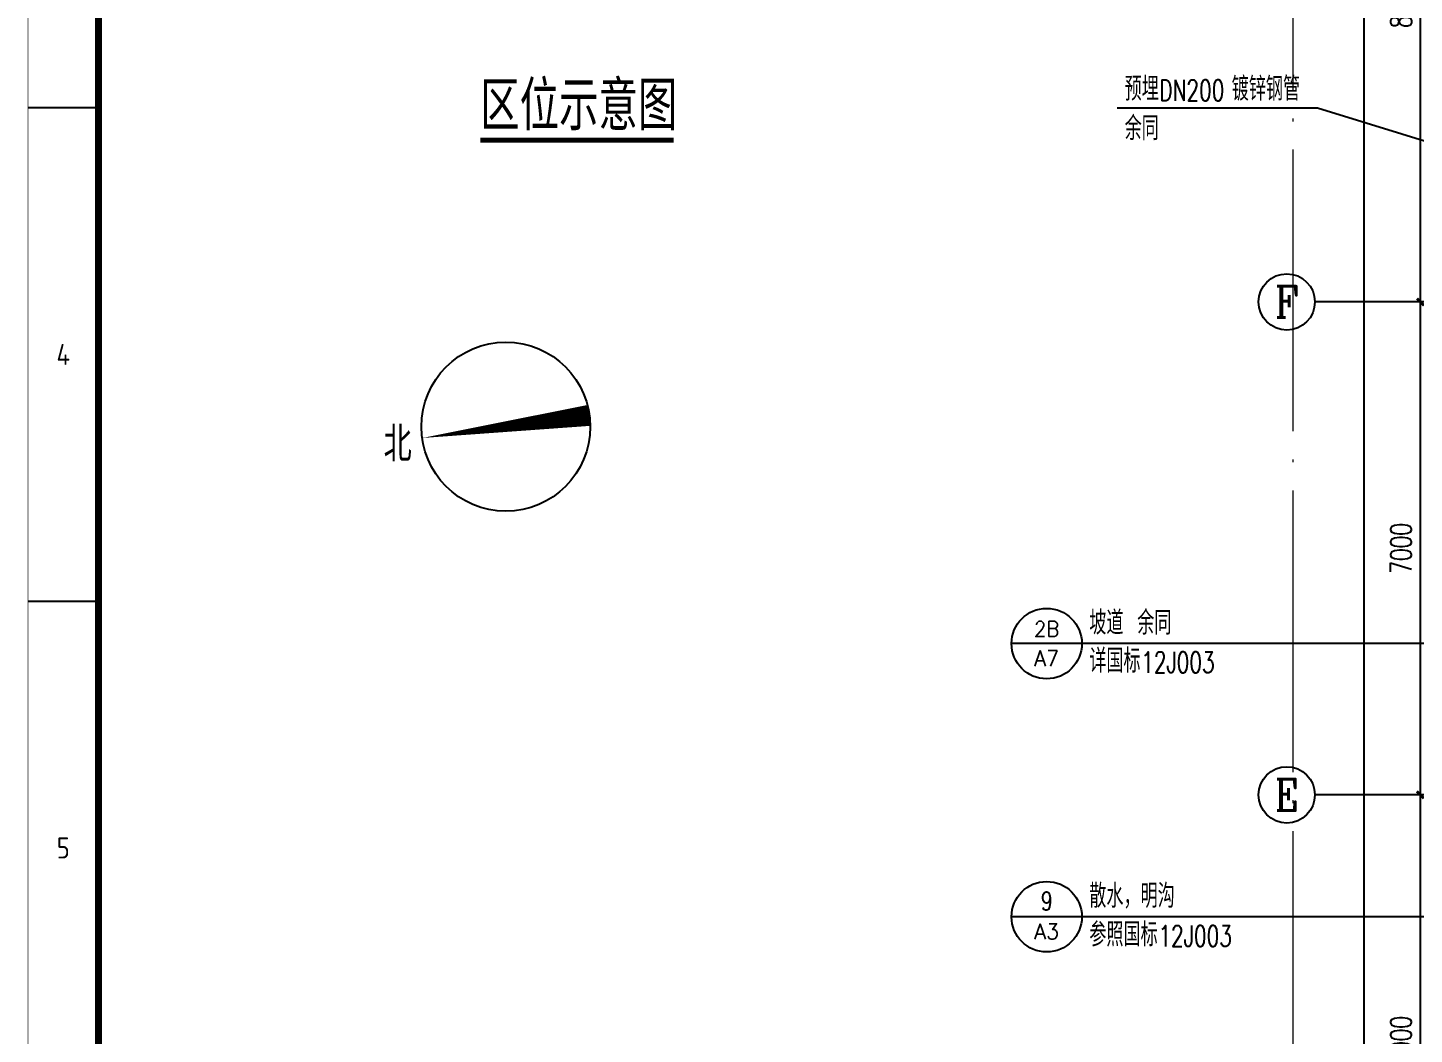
# Model space of a CAD drawing. Extents: x 238398 to 585159, y -66832 to 191741.
# Drawn here: x 364929 to 384634, y 72196 to 86490 of the extents above; entities that cross this region are included whole.
import ezdxf
from ezdxf.enums import TextEntityAlignment as Align

# ---------------------------------------------------------------- set-up
doc = ezdxf.new("R2010")
doc.units = 0
doc.header["$LTSCALE"] = 1000
doc.header["$MEASUREMENT"] = 0
doc.linetypes.add('DOTE', pattern=[2.42, 2, -0.2, 0.02, -0.2])
for name, color, linetype in [('AXIS', 3, 'Continuous'), ('AXIS_TEXT', 7, 'Continuous'), ('DIM_IDEN', 3, 'Continuous'), ('DIM_LEAD', 3, 'Continuous'), ('DIM_SYMB', 3, 'Continuous')]:
    doc.layers.add(name, color=color, linetype=linetype)
doc.layers.add('DOTE', color=18, linetype='DOTE', lineweight=13)
doc.layers.add('PUB_TEXT', color=7, linetype='Continuous', lineweight=20)
doc.styles.add('_TCH_AXIS', font='complex.shx', dxfattribs={"bigfont": 'gbcbig.shx'})
doc.styles.add('_TCH_DIM', font='SIMPLEX', dxfattribs={"bigfont": 'GBCBIG'})
doc.styles.add('_TCH_DIM_T3', font='SIMPLEX', dxfattribs={"width": 0.705882, "bigfont": 'GBCBIG'})
doc.styles.add('_TCH_LABEL', font='geditxt.shx', dxfattribs={"bigfont": 'hztxt1.shx'})
doc.styles.add('COMPLEX', font='geditxt.shx')
doc.styles.add('HZTXT', font='geditxt.shx', dxfattribs={"width": 0.8, "bigfont": 'hztxt1.shx'})
doc.styles.get("Standard").update_dxf_attribs({"font": 'gbenor.shx', "bigfont": 'gbcbig.shx'})
doc.styles.add('TK', font='GEDITXT.SHX', dxfattribs={"width": 0.85, "height": 3.5, "bigfont": 'hztxt1.shx'})
doc.dimstyles.new('_TCH_ARCH&&100', dxfattribs={"dimtxt": 297.5, "dimasz": 100, "dimexe": 250, "dimexo": 300, "dimgap": 126.25, "dimtad": 1, "dimdec": 0, "dimzin": 0, "dimdsep": 46, "dimtxsty": '_TCH_DIM_T3', "dimblk": 'ARCHTICK', "dimcen": 0.09, "dimazin": 2, "dimtfac": 1, "dimtdec": 0, "dimtix": 1, "dimtmove": 2, "dimatfit": 3, "dimfxl": 1, "dimtolj": 1, "dimtzin": 0, "dimarcsym": 0})

# ---------------------------------------------------------------- blocks, each defined once
blk = doc.blocks.new('GEDI_WK_A1_V')
at = {"color": 3}
for p, q in [((0, 630.75), (10, 630.75)), ((0, 560.67), (10, 560.67))]:
    blk.add_line(p, q, dxfattribs=at)
for points, const_width in [([(0, 841), (0, 0), (594, 0), (594, 841)], 0.1), ([(10, 816), (10, 10), (584, 10), (584, 816)], 1)]:
    blk.add_lwpolyline(points, close=True, dxfattribs=dict(at, const_width=const_width))
for s, p in [('4', (5, 595.71)), ('5', (5, 525.62))]:
    blk.add_text(s, height=3, dxfattribs=at).set_placement(p, align=Align.MIDDLE)
blk = doc.blocks.new('CEEC_TK_A1_V')
blk.add_blockref('GEDI_WK_A1_V', (0, 0))
at = {"style": 'TK', "width": 0.85}
for tag, height, p in [('PROJECTNAME', 4.75, (529, 44)), ('PHASE', 4, (571, 44)), ('DRAWINGNAME', 4.75, (539, 31))]:
    blk.add_attdef(tag, text='', height=height, dxfattribs=at).set_placement(p, align=Align.MIDDLE_CENTER)
for tag, p, height in [('APPROVE', (416, 32.75), 3.5), ('DESIGN', (461, 32.75), 3.5), ('REVIEW1', (416, 25.75), 3.5), ('DRAW', (461, 25.75), 3.5), ('REVIEW2', (416, 18.75), 3.5), ('PROPORTION', (461, 18.75), 3.5), ('DRAWINGNUMBER', (511, 18.5), 4), ('CHECK', (416, 11.75), 3.5), ('DATE', (461, 11.75), 3.5), ('VERSION', (577, 11.75), 3.5)]:
    blk.add_attdef(tag, p, '', height=height, dxfattribs=at)
blk = doc.blocks.new('_AXISO')
blk.add_circle((0, 0), 0.5)
at = {"layer": 'AXIS_TEXT', "style": 'COMPLEX', "width": 1.041667}
blk.add_attdef('A', text='', height=0.56, dxfattribs=at).set_placement((-0.25, -0.28), (0.25, -0.28), align=Align.FIT)
blk = doc.blocks.new('_ArchTick')
at = {"color": 0, "linetype": 'ByBlock', "const_width": 0.4}
blk.add_lwpolyline([(-0.5, -0.5), (0.5, 0.5)], dxfattribs=at)
blk = doc.blocks.new('*D529')
at = {"layer": 'AXIS', "color": 0, "lineweight": -2, "transparency": 16777216}
for p, q in [((386922, 91096), (383672, 91096)), ((383922, 47596), (383922, 91096)), ((386922, 47596), (383672, 47596))]:
    blk.add_line(p, q, dxfattribs=at)
at = {"layer": 'Defpoints', "color": 0, "transparency": 16777216}
for p in [(383922, 91096), (387222, 91096), (387222, 47596)]:
    blk.add_point(p, dxfattribs=at)
at = {"layer": 'AXIS', "color": 0, "lineweight": -2, "transparency": 16777216, "xscale": 100, "yscale": 100, "zscale": 100}
for p, rotation in [((383922, 91096), 90), ((383922, 47596), 270)]:
    blk.add_blockref('_ArchTick', p, dxfattribs=dict(at, rotation=rotation))
at = {"layer": 'AXIS', "color": 0, "transparency": 16777216, "insert": (383647, 69346), "char_height": 297.5, "attachment_point": 5, "rotation": 90, "style": '_TCH_DIM_T3'}
blk.add_mtext('\\A1;43500', dxfattribs=at)
blk = doc.blocks.new('*D533')
at = {"layer": 'AXIS', "color": 0, "lineweight": -2, "transparency": 16777216}
for p, q in [((386922, 75596), (384472, 75596)), ((384722, 68596), (384722, 75596)), ((386922, 68596), (384472, 68596))]:
    blk.add_line(p, q, dxfattribs=at)
at = {"layer": 'Defpoints', "color": 0, "transparency": 16777216}
for p in [(384722, 75596), (387222, 75596), (387222, 68596)]:
    blk.add_point(p, dxfattribs=at)
at = {"layer": 'AXIS', "color": 0, "lineweight": -2, "transparency": 16777216, "xscale": 100, "yscale": 100, "zscale": 100}
for p, rotation in [((384722, 75596), 90), ((384722, 68596), 270)]:
    blk.add_blockref('_ArchTick', p, dxfattribs=dict(at, rotation=rotation))
at = {"layer": 'AXIS', "color": 0, "transparency": 16777216, "insert": (384447, 72096), "char_height": 297.5, "attachment_point": 5, "rotation": 90, "style": '_TCH_DIM_T3'}
blk.add_mtext('\\A1;7000', dxfattribs=at)
blk = doc.blocks.new('*D534')
at = {"layer": 'AXIS', "color": 0, "lineweight": -2, "transparency": 16777216}
for p, q in [((386922, 82596), (384472, 82596)), ((384722, 75596), (384722, 82596)), ((386922, 75596), (384472, 75596))]:
    blk.add_line(p, q, dxfattribs=at)
at = {"layer": 'Defpoints', "color": 0, "transparency": 16777216}
for p in [(384722, 82596), (387222, 82596), (387222, 75596)]:
    blk.add_point(p, dxfattribs=at)
at = {"layer": 'AXIS', "color": 0, "lineweight": -2, "transparency": 16777216, "xscale": 100, "yscale": 100, "zscale": 100}
for p, rotation in [((384722, 82596), 90), ((384722, 75596), 270)]:
    blk.add_blockref('_ArchTick', p, dxfattribs=dict(at, rotation=rotation))
at = {"layer": 'AXIS', "color": 0, "transparency": 16777216, "insert": (384447, 79096), "char_height": 297.5, "attachment_point": 5, "rotation": 90, "style": '_TCH_DIM_T3'}
blk.add_mtext('\\A1;7000', dxfattribs=at)
blk = doc.blocks.new('*D535')
at = {"layer": 'AXIS', "color": 0, "lineweight": -2, "transparency": 16777216}
for p, q in [((386922, 91096), (384472, 91096)), ((384722, 82596), (384722, 91096)), ((386922, 82596), (384472, 82596))]:
    blk.add_line(p, q, dxfattribs=at)
at = {"layer": 'Defpoints', "color": 0, "transparency": 16777216}
for p in [(384722, 91096), (387222, 91096), (387222, 82596)]:
    blk.add_point(p, dxfattribs=at)
at = {"layer": 'AXIS', "color": 0, "lineweight": -2, "transparency": 16777216, "xscale": 100, "yscale": 100, "zscale": 100}
for p, rotation in [((384722, 91096), 90), ((384722, 82596), 270)]:
    blk.add_blockref('_ArchTick', p, dxfattribs=dict(at, rotation=rotation))
at = {"layer": 'AXIS', "color": 0, "transparency": 16777216, "insert": (384447, 86846), "char_height": 297.5, "attachment_point": 5, "rotation": 90, "style": '_TCH_DIM_T3'}
blk.add_mtext('\\A1;8500', dxfattribs=at)
blk = doc.blocks.new('zw1')
at = {"layer": 'AXIS'}
for p, q in [((387221.9, 82596.1), (383221.9, 82596.1)), ((387221.9, 75596.1), (383221.9, 75596.1))]:
    blk.add_line(p, q, dxfattribs=at)
at = {"layer": 'DOTE', "ltscale": 2}
blk.add_line((382910.3, 94439.3), (382910.3, 39174.5), dxfattribs=at)
at = {"layer": 'AXIS'}
ref = blk.add_blockref('_AXISO', (382821.9, 82596.1), dxfattribs=dict(at, xscale=800, yscale=800, zscale=800))
ref.add_attrib('A', 'F', dxfattribs={"layer": 'AXIS_TEXT', "height": 445.4, "style": '_TCH_AXIS'}).set_placement((382652.2, 82373.4), (382991.6, 82373.4), align=Align.FIT)
ref = blk.add_blockref('_AXISO', (382821.9, 75596.1), dxfattribs=dict(at, xscale=800, yscale=800, zscale=800))
ref.add_attrib('A', 'E', dxfattribs={"layer": 'AXIS_TEXT', "height": 445.4, "style": '_TCH_AXIS'}).set_placement((382652.2, 75373.4), (382991.6, 75373.4), align=Align.FIT)
for p1, p2, distance, picture, middle in [((387221.9, 47596.1), (387221.9, 91096.1), 3300, '*D529', (383646.9, 69346.1)), ((387221.9, 82596.1), (387221.9, 91096.1), 2500, '*D535', (384446.9, 86846.1)), ((387221.9, 75596.1), (387221.9, 82596.1), 2500, '*D534', (384446.9, 79096.1)), ((387221.9, 68596.1), (387221.9, 75596.1), 2500, '*D533', (384446.9, 72096.1))]:
    dim = blk.add_aligned_dim(p1=p1, p2=p2, distance=distance, dimstyle='_TCH_ARCH&&100', dxfattribs=at)
    dim.commit()
    dim.dimension.update_dxf_attribs({"geometry": picture, "text_midpoint": middle})

msp = doc.modelspace()

# ---------------------------------------------------------------- linework, layer by layer
at = {"layer": 'DIM_IDEN'}
for p, q in [((379910.5, 77744.3), (378910.5, 77744.3)), ((387013.5, 77744.3), (379910.5, 77744.3)), ((379910.5, 73864.7), (378910.5, 73864.7)), ((381658.3, 73864.7), (379910.5, 73864.7)), ((389187.5, 73864.7), (381658.3, 73864.7))]:
    msp.add_line(p, q, dxfattribs=at)
for centre in [(379410.5, 77744.3), (379410.5, 73864.7)]:
    msp.add_circle(centre, 500, dxfattribs=at)
at = {"layer": 'DIM_LEAD'}
for p, q in [((383260.4, 85348.7), (380413.1, 85348.7)), ((388958.8, 83580.5), (383260.4, 85348.7))]:
    msp.add_line(p, q, dxfattribs=at)
at = {"layer": 'DIM_SYMB', "const_width": 70}
msp.add_lwpolyline([(371360.9, 84892.3), (374111.3, 84892.3)], dxfattribs=at)
at = {"layer": 'DIM_SYMB'}
msp.add_lwpolyline([(372913.1, 80985.8, 300, 0, 0), (370534.8, 80663.7, 0, 0, 0)], format="xyseb", dxfattribs=at)
msp.add_circle((371723.9, 80824.7), 1200, dxfattribs=at)

# ---------------------------------------------------------------- block references
at = {"xscale": 100, "yscale": 100, "zscale": 100}
msp.add_blockref('CEEC_TK_A1_V', (364934.5, 22280.2), dxfattribs=at)
msp.add_blockref('zw1', (0, 0))

# ---------------------------------------------------------------- texts
at = {"layer": 'PUB_TEXT'}
for s, height, style, width, p in [('区位示意图', 700, 'HZTXT', 0.8, (371360.9, 85032.3)), ('DN200', 297.5, '_TCH_DIM', 0.705882, (381009.6, 85453.7)), ('北', 500, 'HZTXT', 0.8, (369986.7, 80327, -9.9)), ('12J003', 297.5, '_TCH_DIM', 0.705882, (380752.7, 77330.2)), ('12J003', 297.5, '_TCH_DIM', 0.705882, (380998.5, 73443.2))]:
    msp.add_text(s, height=height, dxfattribs=dict(at, style=style, width=width)).set_placement(p)
at = {"layer": 'PUB_TEXT', "style": '_TCH_DIM'}
for s, p in [('预埋', (380518.1, 85453.7)), ('镀锌钢管', (382039.6, 85453.7)), ('余同', (380518.1, 84893.7)), ('坡道', (380015.5, 77871.6)), ('余同', (380697, 77871.6)), ('详国标', (380015.5, 77330.2)), ('散水，明沟', (380015.5, 73992)), ('参照国标', (380015.5, 73443.2))]:
    msp.add_text(s, height=337.59, dxfattribs=at).set_placement(p)
at = {"layer": 'PUB_TEXT', "style": '_TCH_LABEL', "width": 1.428571}
for s, height, p, p2 in [('2B', 217.39, (379229.3, 77843.7), (379591.7, 77843.7)), ('A7', 219.66, (379232.7, 77425.6), (379588.3, 77425.6)), ('9', 262.5, (379329.2, 73957), (379491.8, 73957)), ('A3', 219.66, (379232.7, 73546), (379588.3, 73546))]:
    msp.add_text(s, height=height, dxfattribs=at).set_placement(p, p2, align=Align.FIT)

doc.saveas('drawing.dxf')
